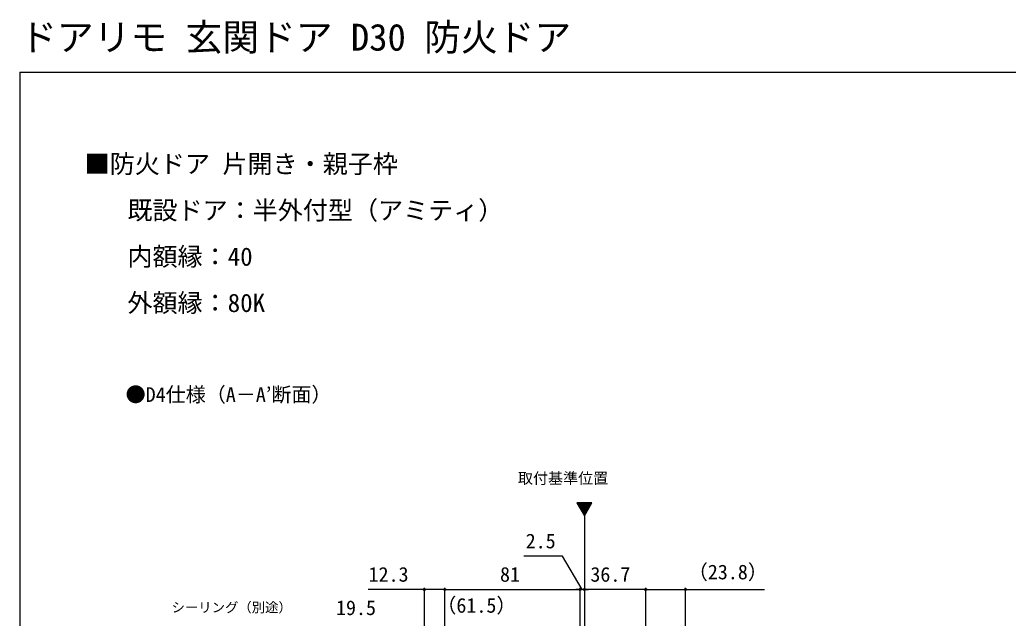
# Model space of a CAD drawing. Units: millimetres, scale not verified. Extents: x -525 to 525, y -783 to 779.
# Drawn here: x -525 to 67, y 420 to 779 of the extents above; entities that cross this region are included whole.
import ezdxf
from ezdxf.enums import TextEntityAlignment as Align

# ---------------------------------------------------------------- set-up
doc = ezdxf.new("R2010")
doc.units = ezdxf.units.MM
doc.header["$LTSCALE"] = 4
for name, color, linetype in [('0-1_USER1', 3, 'Continuous'), ('0-4_YKK_12', 2, 'Continuous'), ('0-6_YKK_D', 6, 'Continuous'), ('0-7_YKK_ZWAK', 7, 'Continuous')]:
    doc.layers.add(name, color=color, linetype=linetype)
doc.styles.add('ＭＳ ゴシック', font='')
doc.styles.get('ＭＳ ゴシック').set_extended_font_data('MS Gothic')

msp = doc.modelspace()

# ---------------------------------------------------------------- linework, layer by layer
at = {"layer": '0-4_YKK_12'}
for p, q in [((-191.375, 488.903), (-191.079, 489.2)), ((-191.117, 488.455), (-190.372, 489.2)), ((-190.858, 488.007), (-189.665, 489.2)), ((-190.599, 487.559), (-188.958, 489.2)), ((-190.34, 487.11), (-188.25, 489.2)), ((-190.081, 486.662), (-187.543, 489.2)), ((-189.822, 486.214), (-186.836, 489.2)), ((-189.564, 485.765), (-186.129, 489.2)), ((-189.305, 485.317), (-185.422, 489.2)), ((-189.046, 484.869), (-184.715, 489.2)), ((-188.787, 484.421), (-184.008, 489.2)), ((-188.528, 483.972), (-183.301, 489.2)), ((-188.27, 483.524), (-182.594, 489.2)), ((-188.011, 483.076), (-183.228, 487.859)), ((-187.752, 482.627), (-184.194, 486.186)), ((-187.493, 482.179), (-185.16, 484.513)), ((-187.234, 481.731), (-186.126, 482.84)), ((-187, 481.325), (-187, -297.66))]:
    msp.add_line(p, q, dxfattribs=at)
msp.add_lwpolyline([(-191.547, 489.2), (-187, 481.325), (-182.453, 489.2)], close=True, dxfattribs=at)
at = {"layer": '0-6_YKK_D'}
for p, q in [((-282.8, 368.701), (-282.8, 438.2)), ((-270.5, 293.901), (-270.5, 438.2)), ((-270.5, 294.201), (-270.5, 438.2)), ((-189.5, 293.701), (-189.5, 438.2)), ((-189.5, 294.201), (-189.5, 438.2)), ((-150.3, 304.201), (-150.3, 438.2)), ((-150.3, 304.201), (-150.3, 438.2)), ((-126.497, 304.201), (-126.497, 438.2)), ((-270.5, 437.2), (-189.5, 437.2)), ((-189.5, 437.2), (-192.05, 437.2)), ((-187, 437.2), (-189.5, 437.2)), ((-187, 437.2), (-189.5, 437.2)), ((-150.3, 437.2), (-187, 437.2)), ((-187, 437.2), (-184.45, 437.2))]:
    msp.add_line(p, q, dxfattribs=at)
for points in [[(-188.25, 437.2), (-200.018, 457.2), (-223.245, 457.2)], [(-270.5, 437.2), (-282.8, 437.2), (-316.35, 437.2)], [(-150.3, 437.2), (-126.497, 437.2), (-79.106, 437.2)]]:
    msp.add_lwpolyline(points, dxfattribs=at)
for centre in [(-282.8, 437.2), (-270.5, 437.2), (-270.5, 437.2), (-189.5, 437.2), (-189.5, 437.2), (-187, 437.2), (-187, 437.2), (-150.3, 437.2), (-150.3, 437.2), (-126.497, 437.2)]:
    msp.add_circle(centre, 0.637, dxfattribs=at)
at = {"layer": '0-7_YKK_ZWAK'}
for q in [(-525, -782.8), (525, 747.2)]:
    msp.add_line((-525, 747.2), q, dxfattribs=at)

# ---------------------------------------------------------------- texts
at = {"layer": '0-1_USER1', "style": 'ＭＳ ゴシック'}
for s, height, p in [('ドアリモ 玄関ドア D30 防火ドア', 16.13, (-524.75, 755.2)), ('■防火ドア 片開き・親子枠', 11, (-486.153, 683.388)), ('   既設ドア：半外付型（アミティ）', 11, (-483, 655.575)), ('   内額縁：40', 11, (-483, 627.848)), ('   外額縁：80K', 11, (-483, 600.12)), ('●D4仕様（A－A’断面）', 8.798, (-461.636, 546.95)), ('取付基準位置', 6.598, (-226.767, 498.564))]:
    msp.add_text(s, height=height, dxfattribs=at).set_placement(p, align=Align.BOTTOM_LEFT)
at = {"layer": '0-6_YKK_D', "style": 'ＭＳ ゴシック'}
for s, height, p in [('2.5', 8.798, (-222.131, 459.2)), ('12.3', 8.798, (-316.191, 439.2)), ('81', 8.798, (-237.5, 439.2)), ('36.7', 8.798, (-183.412, 439.2)), ('（23.8）', 8.798, (-125.083, 440.632)), ('（61.5）', 8.798, (-275.607, 420.632)), ('シーリング（別途）', 5.865, (-434.144, 421.758)), ('19.5', 8.798, (-335.691, 419.2))]:
    msp.add_text(s, height=height, dxfattribs=at).set_placement(p, align=Align.BOTTOM_LEFT)

doc.saveas('drawing.dxf')
